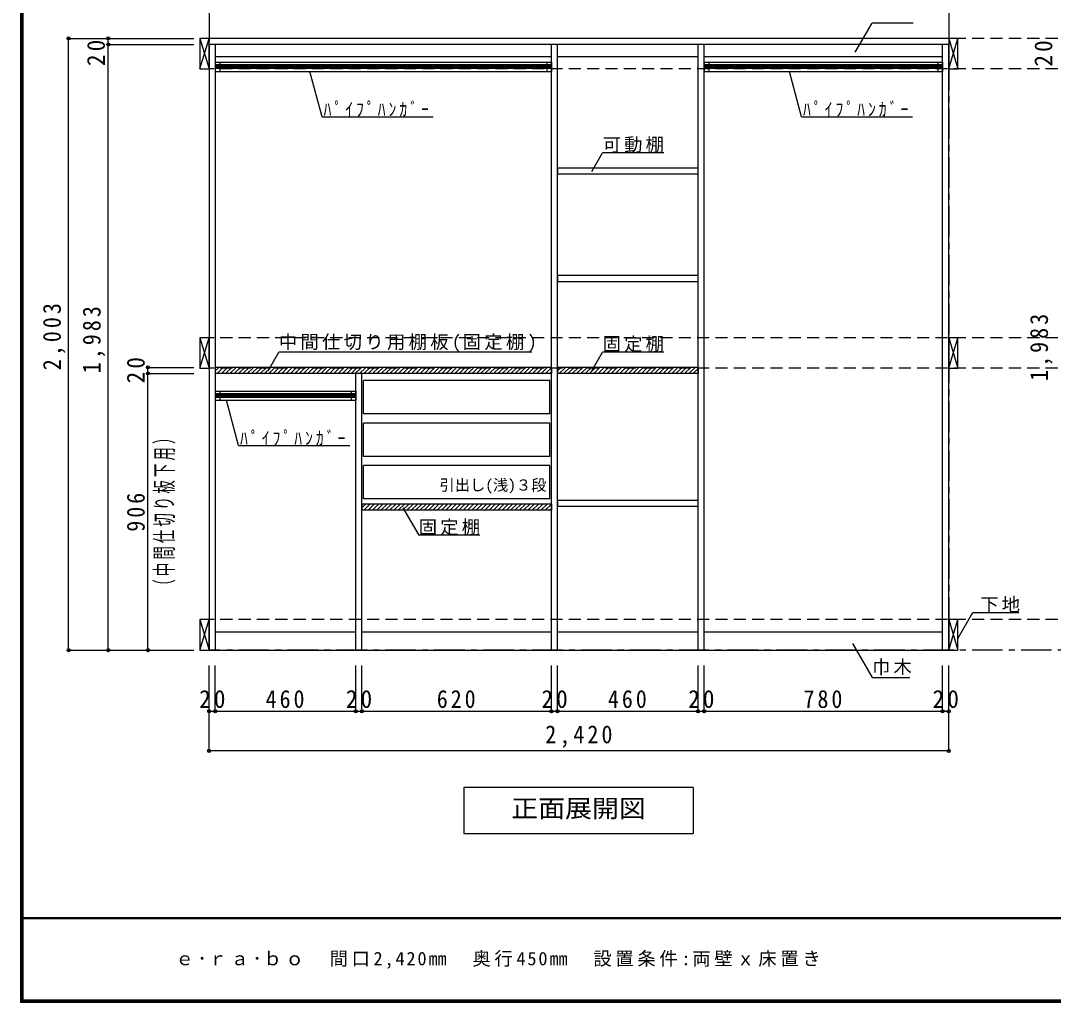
# Model space of a CAD drawing. Units: millimetres at full size, sheet at 1:20. Extents: x -3922 to 3878, y -2932 to 2722.
# Drawn here: x -3922 to -543, y -2864 to 350 of the extents above; entities that cross this region are included whole.
import ezdxf
from ezdxf.enums import TextEntityAlignment as Align

# ---------------------------------------------------------------- set-up
doc = ezdxf.new("R2010")
doc.units = ezdxf.units.MM
doc.header["$LTSCALE"] = 20
doc.header["$PDMODE"] = 32
doc.header["$PDSIZE"] = 10
doc.linetypes.add('CHAIN1', pattern=[8, 5, -1, 1, -1])
doc.linetypes.add('DASHED2', pattern=[3, 2, -1])
for name, color, linetype in [('0-2_本体', 2, 'Continuous'), ('0-3_固定棚', 2, 'Continuous'), ('0-4_可動棚', 3, 'Continuous'), ('0-5', 4, 'Continuous'), ('0-6_ﾊﾟｲﾌﾟﾊﾝｶﾞｰ', 7, 'Continuous'), ('0-7_桟木・巾木', 2, 'Continuous'), ('0-8_引き出し', 2, 'Continuous'), ('0-A_文字', 7, 'Continuous'), ('0-B_寸法', 7, 'Continuous'), ('0-C_ハッチ', 4, 'Continuous'), ('F-1_枠', 6, 'Continuous'), ('F-A_文字', 7, 'Continuous')]:
    doc.layers.add(name, color=color, linetype=linetype)
doc.styles.add('ＭＳ ゴシック', font='')
doc.styles.get('ＭＳ ゴシック').set_extended_font_data('MS Gothic')

msp = doc.modelspace()

# ---------------------------------------------------------------- linework, layer by layer
at = {"layer": '0-2_本体', "color": 3}
for p, q in [((-3305.36, 271.73), (-3305.36, 291.73)), ((-885.36, 291.73), (-3305.36, 291.73)), ((-3305.36, 271.73), (-3305.36, -1711.27)), ((-885.36, 271.73), (-3305.36, 271.73)), ((-3285.36, 271.73), (-3285.36, -1711.27)), ((-2185.36, -1711.27), (-2185.36, 271.73)), ((-2165.36, -1711.27), (-2165.36, 271.73)), ((-1705.36, -1711.27), (-1705.36, 271.73)), ((-1685.36, -1711.27), (-1685.36, 271.73)), ((-905.36, -1711.27), (-905.36, 271.73)), ((-885.36, 291.73), (-885.36, 271.73)), ((-885.36, -1711.27), (-885.36, 271.73)), ((-2825.36, -1711.27), (-2825.36, -805.27)), ((-2805.36, -1711.27), (-2805.36, -805.27)), ((-3305.36, -1711.27), (-885.36, -1711.27))]:
    msp.add_line(p, q, dxfattribs=at)
at = {"layer": '0-3_固定棚', "color": 3}
for p, q in [((-3285.36, -785.27), (-3285.36, -805.27)), ((-2185.36, -785.27), (-3285.36, -785.27)), ((-2165.36, -785.27), (-2165.36, -805.27)), ((-1705.36, -785.27), (-2165.36, -785.27)), ((-2805.36, -1233.27), (-2805.36, -1253.27)), ((-2185.36, -1233.27), (-2805.36, -1233.27))]:
    msp.add_line(p, q, dxfattribs=at)
for points in [[(-2185.36, -785.27), (-2185.36, -805.27), (-3285.36, -805.27)], [(-1705.36, -785.27), (-1705.36, -805.27), (-2165.36, -805.27)], [(-2185.36, -1233.27), (-2185.36, -1253.27), (-2805.36, -1253.27)]]:
    msp.add_lwpolyline(points, dxfattribs=at)
at = {"layer": '0-4_可動棚'}
for p, q in [((-2164.36, -152.77), (-2164.36, -132.77)), ((-1706.36, -132.77), (-2164.36, -132.77)), ((-1706.36, -132.77), (-1706.36, -152.77)), ((-1706.36, -152.77), (-2164.36, -152.77)), ((-2164.36, -504.77), (-2164.36, -484.77)), ((-1706.36, -484.77), (-2164.36, -484.77)), ((-1706.36, -504.77), (-2164.36, -504.77)), ((-1706.36, -484.77), (-1706.36, -504.77)), ((-2164.36, -1240.77), (-2164.36, -1220.77)), ((-1706.36, -1220.77), (-2164.36, -1220.77)), ((-1706.36, -1240.77), (-2164.36, -1240.77)), ((-1706.36, -1220.77), (-1706.36, -1240.77))]:
    msp.add_line(p, q, dxfattribs=at)
at = {"layer": '0-5', "color": 7}
for p in [(-3112.35, -796.33), (-2249.76, -735.68)]:
    msp.add_line(p, (-3077.34, -735.68), dxfattribs=at)
at = {"layer": '0-6_ﾊﾟｲﾌﾟﾊﾝｶﾞｰ', "color": 3}
for p, q in [((-3285.36, 213.73), (-3285.36, 183.73)), ((-3285.36, 213.73), (-2185.36, 213.73)), ((-2185.36, 213.73), (-2185.36, 183.73)), ((-1685.36, 213.73), (-1685.36, 183.73)), ((-1685.36, 213.73), (-905.36, 213.73)), ((-905.36, 213.73), (-905.36, 183.73)), ((-3285.36, 183.73), (-2185.36, 183.73)), ((-1685.36, 183.73), (-905.36, 183.73)), ((-3285.36, -863.27), (-3285.36, -893.27)), ((-3285.36, -863.27), (-2825.36, -863.27)), ((-2825.36, -863.27), (-2825.36, -893.27)), ((-3285.36, -893.27), (-2825.36, -893.27))]:
    msp.add_line(p, q, dxfattribs=at)
at = {"layer": '0-6_ﾊﾟｲﾌﾟﾊﾝｶﾞｰ', "color": 4}
for p, q in [((-2185.36, 204.73), (-3285.36, 204.73)), ((-905.36, 204.73), (-1685.36, 204.73)), ((-2185.36, 200.73), (-3285.36, 200.73)), ((-2185.36, 196.73), (-3285.36, 196.73)), ((-2185.36, 192.73), (-3285.36, 192.73)), ((-905.36, 200.73), (-1685.36, 200.73)), ((-905.36, 196.73), (-1685.36, 196.73)), ((-905.36, 192.73), (-1685.36, 192.73)), ((-2825.36, -872.27), (-3285.36, -872.27)), ((-2825.36, -876.27), (-3285.36, -876.27)), ((-2825.36, -880.27), (-3285.36, -880.27)), ((-2825.36, -884.27), (-3285.36, -884.27))]:
    msp.add_line(p, q, dxfattribs=at)
at = {"layer": '0-6_ﾊﾟｲﾌﾟﾊﾝｶﾞｰ'}
for p, q in [((-3270.36, 213.73), (-3270.36, 183.73)), ((-2200.36, 213.73), (-2200.36, 183.73)), ((-1670.36, 213.73), (-1670.36, 183.73)), ((-920.36, 213.73), (-920.36, 183.73)), ((-3270.36, -863.27), (-3270.36, -893.27)), ((-2840.36, -863.27), (-2840.36, -893.27))]:
    msp.add_line(p, q, dxfattribs=at)
at = {"layer": '0-7_桟木・巾木', "color": 7}
for p, q in [((-2185.36, 231.73), (-3285.36, 231.73)), ((-1705.36, 231.73), (-2165.36, 231.73)), ((-905.36, 231.73), (-1685.36, 231.73)), ((-3285.36, -1651.27), (-2825.36, -1651.27)), ((-2805.36, -1651.27), (-2185.36, -1651.27)), ((-2165.36, -1651.27), (-1705.36, -1651.27)), ((-1685.36, -1651.27), (-905.36, -1651.27))]:
    msp.add_line(p, q, dxfattribs=at)
at = {"layer": '0-8_引き出し', "color": 7}
for p, q in [((-3335.36, 291.73), (-3305.36, 191.73)), ((-3335.36, 191.73), (-3305.36, 291.73)), ((-885.36, 291.73), (-855.36, 191.73)), ((-885.36, 191.73), (-855.36, 291.73)), ((-3335.36, -688.27), (-3305.36, -788.27)), ((-3335.36, -788.27), (-3305.36, -688.27)), ((-885.36, -688.27), (-855.36, -788.27)), ((-885.36, -788.27), (-855.36, -688.27)), ((-3335.36, -1611.27), (-3305.36, -1711.27)), ((-3335.36, -1711.27), (-3305.36, -1611.27)), ((-885.36, -1611.27), (-855.36, -1711.27)), ((-885.36, -1711.27), (-855.36, -1611.27))]:
    msp.add_line(p, q, dxfattribs=at)
at = {"layer": '0-8_引き出し'}
for p, q in [((-2800.36, -937.77), (-2800.36, -828.77)), ((-2190.36, -828.77), (-2800.36, -828.77)), ((-2190.36, -937.77), (-2190.36, -828.77)), ((-2190.36, -937.77), (-2800.36, -937.77)), ((-2800.36, -1076.77), (-2800.36, -967.77)), ((-2190.36, -967.77), (-2800.36, -967.77)), ((-2190.36, -1076.77), (-2190.36, -967.77)), ((-2190.36, -1076.77), (-2800.36, -1076.77)), ((-2800.36, -1215.77), (-2800.36, -1106.77)), ((-2190.36, -1106.77), (-2800.36, -1106.77)), ((-2190.36, -1215.77), (-2190.36, -1106.77)), ((-2190.36, -1215.77), (-2800.36, -1215.77))]:
    msp.add_line(p, q, dxfattribs=at)
at = {"layer": '0-8_引き出し', "color": 3}
for points in [[(-3305.36, 191.73), (-3305.36, 291.73), (-3335.36, 291.73), (-3335.36, 191.73)], [(-855.36, 191.73), (-855.36, 291.73), (-885.36, 291.73), (-885.36, 191.73)], [(-3305.36, -788.27), (-3305.36, -688.27), (-3335.36, -688.27), (-3335.36, -788.27)], [(-855.36, -788.27), (-855.36, -688.27), (-885.36, -688.27), (-885.36, -788.27)], [(-3305.36, -1711.27), (-3305.36, -1611.27), (-3335.36, -1611.27), (-3335.36, -1711.27)], [(-855.36, -1711.27), (-855.36, -1611.27), (-885.36, -1611.27), (-885.36, -1711.27)]]:
    msp.add_lwpolyline(points, close=True, dxfattribs=at)
at = {"layer": '0-A_文字', "linetype": 'CHAIN1'}
for p, q in [((-3305.36, 1822.73), (-3305.36, -1711.27)), ((-885.36, 1822.73), (-885.36, -1711.27)), ((3131.3, -1711.27), (-3305.36, -1711.27))]:
    msp.add_line(p, q, dxfattribs=at)
at = {"layer": '0-A_文字'}
for p, q in [((-2935.6, 35.43), (-2975.34, 183.73)), ((-1366.78, 35.43), (-1406.52, 183.73)), ((-2935.6, 35.43), (-2572.03, 35.43)), ((-1366.78, 35.43), (-1003.21, 35.43)), ((-2052.62, -143.83), (-2017.61, -83.18)), ((-1817.61, -83.18), (-2017.61, -83.18)), ((-2052.62, -796.33), (-2017.61, -735.68)), ((-1817.61, -735.68), (-2017.61, -735.68)), ((-3208.84, -1041.57), (-3248.58, -893.27)), ((-3208.84, -1041.57), (-2845.27, -1041.57)), ((-2671.24, -1245.06), (-2619.15, -1335.28)), ((-2419.15, -1335.28), (-2619.15, -1335.28)), ((-855.36, -1672.95), (-806.6, -1588.48)), ((-806.6, -1588.48), (-656.07, -1588.48)), ((-1200.36, -1689.03), (-1136.15, -1800.25)), ((-1136.15, -1800.25), (-1012.39, -1800.25)), ((-1721.76, -2161.27), (-1721.76, -2311.27)), ((-2471.76, -2311.27), (-1721.76, -2311.27))]:
    msp.add_line(p, q, dxfattribs=at)
msp.add_lwpolyline([(-1721.76, -2161.27), (-2471.76, -2161.27), (-2471.76, -2311.27)], dxfattribs=at)
at = {"layer": '0-B_寸法'}
for p in [(-1190.98, 246.66), (-1001.57, 341.62)]:
    msp.add_line(p, (-1136.15, 341.62), dxfattribs=at)
at = {"layer": '0-B_寸法', "color": 4}
for p, q in [((-3765.36, 291.73), (-3355.36, 291.73)), ((-3765.36, -1711.27), (-3765.36, 291.73)), ((-3635.36, 271.73), (-3635.36, 291.73)), ((-3635.36, 291.73), (-3505.36, 291.73)), ((-3635.36, 271.73), (-3355.36, 271.73)), ((-3635.36, -1711.27), (-3635.36, 271.73)), ((-3505.36, -805.27), (-3505.36, -785.27)), ((-3505.36, -785.27), (-3355.36, -785.27)), ((-3505.36, -1711.27), (-3505.36, -805.27)), ((-3505.36, -805.27), (-3355.36, -805.27)), ((-3765.36, -1711.27), (-3355.36, -1711.27)), ((-3635.36, -1711.27), (-3505.36, -1711.27)), ((-3505.36, -1711.27), (-3355.36, -1711.27)), ((-3305.36, -1911.27), (-3305.36, -1761.27)), ((-3285.36, -1911.27), (-3285.36, -1761.27)), ((-2825.36, -1911.27), (-2825.36, -1761.27)), ((-2805.36, -1911.27), (-2805.36, -1761.27)), ((-2805.36, -1911.27), (-2805.36, -1761.27)), ((-2185.36, -1911.27), (-2185.36, -1761.27)), ((-2165.36, -1911.27), (-2165.36, -1761.27)), ((-2165.36, -1911.27), (-2165.36, -1761.27)), ((-1705.36, -1911.27), (-1705.36, -1761.27)), ((-1685.36, -1911.27), (-1685.36, -1761.27)), ((-905.36, -1911.27), (-905.36, -1761.27)), ((-885.36, -1911.27), (-885.36, -1761.27)), ((-3305.36, -1911.27), (-3285.36, -1911.27)), ((-3305.36, -2041.27), (-3305.36, -1911.27)), ((-3285.36, -1911.27), (-2825.36, -1911.27)), ((-2825.36, -1911.27), (-2805.36, -1911.27)), ((-2805.36, -1911.27), (-2185.36, -1911.27)), ((-2185.36, -1911.27), (-2165.36, -1911.27)), ((-2165.36, -1911.27), (-1705.36, -1911.27)), ((-1705.36, -1911.27), (-1685.36, -1911.27)), ((-1685.36, -1911.27), (-905.36, -1911.27)), ((-905.36, -1911.27), (-885.36, -1911.27)), ((-885.36, -2041.27), (-885.36, -1911.27)), ((-885.36, -2041.27), (-3305.36, -2041.27))]:
    msp.add_line(p, q, dxfattribs=at)
at = {"layer": '0-B_寸法', "color": 4, "linetype": 'DASHED2'}
for p, q in [((3131.3, 291.73), (-3305.36, 291.73)), ((3131.3, 191.73), (-3305.36, 191.73)), ((3131.3, -688.27), (-3305.36, -688.27)), ((3131.3, -788.27), (-3305.36, -788.27)), ((3131.3, -1611.27), (-3305.36, -1611.27))]:
    msp.add_line(p, q, dxfattribs=at)
at = {"layer": '0-B_寸法'}
for p in [(-3765.36, 291.73), (-3635.36, 291.73), (-3635.36, 271.73), (-3505.36, -785.27), (-3505.36, -805.27), (-3765.36, -1711.27), (-3635.36, -1711.27), (-3505.36, -1711.27), (-3305.36, -1911.27), (-3285.36, -1911.27), (-2825.36, -1911.27), (-2805.36, -1911.27), (-2185.36, -1911.27), (-2165.36, -1911.27), (-1705.36, -1911.27), (-1685.36, -1911.27), (-905.36, -1911.27), (-885.36, -1911.27), (-3305.36, -2041.27), (-885.36, -2041.27)]:
    msp.add_point(p, dxfattribs=at)
at = {"layer": '0-C_ハッチ'}
for p, q in [((-3285.36, -797.01), (-3273.62, -785.27)), ((-3279.48, -805.27), (-3259.48, -785.27)), ((-3265.34, -805.27), (-3245.34, -785.27)), ((-3251.2, -805.27), (-3231.2, -785.27)), ((-3237.05, -805.27), (-3217.05, -785.27)), ((-3222.91, -805.27), (-3202.91, -785.27)), ((-3208.77, -805.27), (-3188.77, -785.27)), ((-3194.63, -805.27), (-3174.63, -785.27)), ((-3180.48, -805.27), (-3160.48, -785.27)), ((-3166.34, -805.27), (-3146.34, -785.27)), ((-3152.2, -805.27), (-3132.2, -785.27)), ((-3138.06, -805.27), (-3118.06, -785.27)), ((-3123.92, -805.27), (-3103.92, -785.27)), ((-3109.77, -805.27), (-3089.77, -785.27)), ((-3095.63, -805.27), (-3075.63, -785.27)), ((-3081.49, -805.27), (-3061.49, -785.27)), ((-3067.35, -805.27), (-3047.35, -785.27)), ((-3053.21, -805.27), (-3033.21, -785.27)), ((-3039.06, -805.27), (-3019.06, -785.27)), ((-3024.92, -805.27), (-3004.92, -785.27)), ((-3010.78, -805.27), (-2990.78, -785.27)), ((-2996.64, -805.27), (-2976.64, -785.27)), ((-2982.49, -805.27), (-2962.49, -785.27)), ((-2968.35, -805.27), (-2948.35, -785.27)), ((-2954.21, -805.27), (-2934.21, -785.27)), ((-2940.07, -805.27), (-2920.07, -785.27)), ((-2925.93, -805.27), (-2905.93, -785.27)), ((-2911.78, -805.27), (-2891.78, -785.27)), ((-2897.64, -805.27), (-2877.64, -785.27)), ((-2883.5, -805.27), (-2863.5, -785.27)), ((-2869.36, -805.27), (-2849.36, -785.27)), ((-2855.22, -805.27), (-2835.22, -785.27)), ((-2841.07, -805.27), (-2821.07, -785.27)), ((-2826.93, -805.27), (-2806.93, -785.27)), ((-2812.79, -805.27), (-2792.79, -785.27)), ((-2798.65, -805.27), (-2778.65, -785.27)), ((-2784.5, -805.27), (-2764.5, -785.27)), ((-2770.36, -805.27), (-2750.36, -785.27)), ((-2756.22, -805.27), (-2736.22, -785.27)), ((-2742.08, -805.27), (-2722.08, -785.27)), ((-2727.94, -805.27), (-2707.94, -785.27)), ((-2713.79, -805.27), (-2693.79, -785.27)), ((-2699.65, -805.27), (-2679.65, -785.27)), ((-2685.51, -805.27), (-2665.51, -785.27)), ((-2671.37, -805.27), (-2651.37, -785.27)), ((-2657.23, -805.27), (-2637.23, -785.27)), ((-2643.08, -805.27), (-2623.08, -785.27)), ((-2628.94, -805.27), (-2608.94, -785.27)), ((-2614.8, -805.27), (-2594.8, -785.27)), ((-2600.66, -805.27), (-2580.66, -785.27)), ((-2586.51, -805.27), (-2566.51, -785.27)), ((-2572.37, -805.27), (-2552.37, -785.27)), ((-2558.23, -805.27), (-2538.23, -785.27)), ((-2544.09, -805.27), (-2524.09, -785.27)), ((-2529.95, -805.27), (-2509.95, -785.27)), ((-2515.8, -805.27), (-2495.8, -785.27)), ((-2501.66, -805.27), (-2481.66, -785.27)), ((-2487.52, -805.27), (-2467.52, -785.27)), ((-2473.38, -805.27), (-2453.38, -785.27)), ((-2459.24, -805.27), (-2439.24, -785.27)), ((-2445.09, -805.27), (-2425.09, -785.27)), ((-2430.95, -805.27), (-2410.95, -785.27)), ((-2416.81, -805.27), (-2396.81, -785.27)), ((-2402.67, -805.27), (-2382.67, -785.27)), ((-2388.52, -805.27), (-2368.52, -785.27)), ((-2374.38, -805.27), (-2354.38, -785.27)), ((-2360.24, -805.27), (-2340.24, -785.27)), ((-2346.1, -805.27), (-2326.1, -785.27)), ((-2331.96, -805.27), (-2311.96, -785.27)), ((-2317.81, -805.27), (-2297.81, -785.27)), ((-2303.67, -805.27), (-2283.67, -785.27)), ((-2289.53, -805.27), (-2269.53, -785.27)), ((-2275.39, -805.27), (-2255.39, -785.27)), ((-2261.25, -805.27), (-2241.25, -785.27)), ((-2247.1, -805.27), (-2227.1, -785.27)), ((-2232.96, -805.27), (-2212.96, -785.27)), ((-2218.82, -805.27), (-2198.82, -785.27)), ((-2204.68, -805.27), (-2185.36, -785.95)), ((-2190.53, -805.27), (-2185.36, -800.1)), ((-2165.36, -797.01), (-2153.62, -785.27)), ((-2159.48, -805.27), (-2139.48, -785.27)), ((-2145.34, -805.27), (-2125.34, -785.27)), ((-2131.2, -805.27), (-2111.2, -785.27)), ((-2117.05, -805.27), (-2097.05, -785.27)), ((-2102.91, -805.27), (-2082.91, -785.27)), ((-2088.77, -805.27), (-2068.77, -785.27)), ((-2074.63, -805.27), (-2054.63, -785.27)), ((-2060.48, -805.27), (-2040.48, -785.27)), ((-2046.34, -805.27), (-2026.34, -785.27)), ((-2032.2, -805.27), (-2012.2, -785.27)), ((-2018.06, -805.27), (-1998.06, -785.27)), ((-2003.92, -805.27), (-1983.92, -785.27)), ((-1989.77, -805.27), (-1969.77, -785.27)), ((-1975.63, -805.27), (-1955.63, -785.27)), ((-1961.49, -805.27), (-1941.49, -785.27)), ((-1947.35, -805.27), (-1927.35, -785.27)), ((-1933.21, -805.27), (-1913.21, -785.27)), ((-1919.06, -805.27), (-1899.06, -785.27)), ((-1904.92, -805.27), (-1884.92, -785.27)), ((-1890.78, -805.27), (-1870.78, -785.27)), ((-1876.64, -805.27), (-1856.64, -785.27)), ((-1862.49, -805.27), (-1842.49, -785.27)), ((-1848.35, -805.27), (-1828.35, -785.27)), ((-1834.21, -805.27), (-1814.21, -785.27)), ((-1820.07, -805.27), (-1800.07, -785.27)), ((-1805.93, -805.27), (-1785.93, -785.27)), ((-1791.78, -805.27), (-1771.78, -785.27)), ((-1777.64, -805.27), (-1757.64, -785.27)), ((-1763.5, -805.27), (-1743.5, -785.27)), ((-1749.36, -805.27), (-1729.36, -785.27)), ((-1735.22, -805.27), (-1715.22, -785.27)), ((-1721.07, -805.27), (-1705.36, -789.56)), ((-1706.93, -805.27), (-1705.36, -803.7)), ((-2805.36, -1245.01), (-2793.62, -1233.27)), ((-2799.48, -1253.27), (-2779.48, -1233.27)), ((-2785.34, -1253.27), (-2765.34, -1233.27)), ((-2771.2, -1253.27), (-2751.2, -1233.27)), ((-2757.05, -1253.27), (-2737.05, -1233.27)), ((-2742.91, -1253.27), (-2722.91, -1233.27)), ((-2728.77, -1253.27), (-2708.77, -1233.27)), ((-2714.63, -1253.27), (-2694.63, -1233.27)), ((-2700.48, -1253.27), (-2680.48, -1233.27)), ((-2686.34, -1253.27), (-2666.34, -1233.27)), ((-2672.2, -1253.27), (-2652.2, -1233.27)), ((-2658.06, -1253.27), (-2638.06, -1233.27)), ((-2643.92, -1253.27), (-2623.92, -1233.27)), ((-2629.77, -1253.27), (-2609.77, -1233.27)), ((-2615.63, -1253.27), (-2595.63, -1233.27)), ((-2601.49, -1253.27), (-2581.49, -1233.27)), ((-2587.35, -1253.27), (-2567.35, -1233.27)), ((-2573.21, -1253.27), (-2553.21, -1233.27)), ((-2559.06, -1253.27), (-2539.06, -1233.27)), ((-2544.92, -1253.27), (-2524.92, -1233.27)), ((-2530.78, -1253.27), (-2510.78, -1233.27)), ((-2516.64, -1253.27), (-2496.64, -1233.27)), ((-2502.49, -1253.27), (-2482.49, -1233.27)), ((-2488.35, -1253.27), (-2468.35, -1233.27)), ((-2474.21, -1253.27), (-2454.21, -1233.27)), ((-2460.07, -1253.27), (-2440.07, -1233.27)), ((-2445.93, -1253.27), (-2425.93, -1233.27)), ((-2431.78, -1253.27), (-2411.78, -1233.27)), ((-2417.64, -1253.27), (-2397.64, -1233.27)), ((-2403.5, -1253.27), (-2383.5, -1233.27)), ((-2389.36, -1253.27), (-2369.36, -1233.27)), ((-2375.22, -1253.27), (-2355.22, -1233.27)), ((-2361.07, -1253.27), (-2341.07, -1233.27)), ((-2346.93, -1253.27), (-2326.93, -1233.27)), ((-2332.79, -1253.27), (-2312.79, -1233.27)), ((-2318.65, -1253.27), (-2298.65, -1233.27)), ((-2304.5, -1253.27), (-2284.5, -1233.27)), ((-2290.36, -1253.27), (-2270.36, -1233.27)), ((-2276.22, -1253.27), (-2256.22, -1233.27)), ((-2262.08, -1253.27), (-2242.08, -1233.27)), ((-2247.94, -1253.27), (-2227.94, -1233.27)), ((-2233.79, -1253.27), (-2213.79, -1233.27)), ((-2219.65, -1253.27), (-2199.65, -1233.27)), ((-2205.51, -1253.27), (-2185.51, -1233.27)), ((-2191.37, -1253.27), (-2185.36, -1247.26))]:
    msp.add_line(p, q, dxfattribs=at)
at = {"layer": 'F-1_枠'}
for p, q in [((-3922.03, 2722.29), (-3922.03, -2864.37)), ((-3918.7, 2722.29), (-3918.7, -2864.37)), ((-3915.36, 2722.29), (-3915.36, -2864.37)), ((3877.97, -2587.71), (-3922.03, -2587.71)), ((3877.97, -2591.04), (-3922.03, -2591.04)), ((3877.97, -2857.71), (-3922.03, -2857.71)), ((3877.97, -2861.04), (-3922.03, -2861.04)), ((3877.97, -2864.37), (-3922.03, -2864.37))]:
    msp.add_line(p, q, dxfattribs=at)

# ---------------------------------------------------------------- texts
at = {"layer": '0-5', "color": 7, "insert": (-3077.34, -735.68), "char_height": 43.99, "attachment_point": 7, "style": 'ＭＳ ゴシック'}
msp.add_mtext('\\T1.18;中間仕切り用棚板(固定棚)', dxfattribs=at)
at = {"layer": '0-A_文字', "style": 'ＭＳ ゴシック'}
msp.add_text('引出し(浅)３段', height=36.66, dxfattribs=at).set_placement((-2551.48, -1199.97), align=Align.BOTTOM_LEFT)
at = {"layer": '0-A_文字', "style": 'ＭＳ ゴシック', "width": 1.1}
msp.add_text('正面展開図', height=58.65, dxfattribs=at).set_placement((-2316.76, -2276.27), align=Align.BOTTOM_LEFT)
at = {"layer": '0-A_文字', "char_height": 43.99, "attachment_point": 7, "style": 'ＭＳ ゴシック'}
for s, insert in [('\\T1.39;\\W0.85;ﾊﾟｲﾌﾟﾊﾝｶﾞｰ', (-2930.75, 35.43)), ('\\T1.39;\\W0.85;ﾊﾟｲﾌﾟﾊﾝｶﾞｰ', (-1361.93, 35.43)), ('\\T1.17;可動棚', (-2017.61, -83.18)), ('\\T1.17;固定棚', (-2017.61, -735.68)), ('\\T1.39;\\W0.85;ﾊﾟｲﾌﾟﾊﾝｶﾞｰ', (-3204, -1041.57)), ('\\T1.17;固定棚', (-2619.15, -1335.28)), ('\\T1.17;下地', (-782.09, -1588.48)), ('\\T1.17;巾木', (-1136.15, -1793.14))]:
    msp.add_mtext(s, dxfattribs=dict(at, insert=insert))
at = {"layer": '0-B_寸法', "char_height": 58.65, "attachment_point": 7, "rotation": 90, "style": 'ＭＳ ゴシック'}
for s, insert in [('\\T1.27;\\W0.95;20', (-3645.36, 201.26)), ('\\T1.27;\\W0.95;20', (-545.36, 199.36)), ('\\T1.28;\\W0.9;2,003', (-3775.36, -794.77)), ('\\T1.28;\\W0.9;1,983', (-3645.36, -804.77)), ('\\T1.28;\\W0.9;1,983', (-545.36, -829.77)), ('\\T1.27;\\W0.95;20', (-3515.36, -837.77)), ('\\T1.23;\\W0.55;（中間仕切り板下用）', (-3415.36, -1523.27)), ('\\T1.27;\\W0.9;906', (-3515.36, -1323.27))]:
    msp.add_mtext(s, dxfattribs=dict(at, insert=insert))
at = {"layer": '0-B_寸法', "char_height": 58.65, "attachment_point": 7, "style": 'ＭＳ ゴシック'}
for s, insert in [('\\T1.27;\\W0.95;20', (-3337.86, -1901.27)), ('\\T1.27;\\W0.9;460', (-3120.36, -1901.27)), ('\\T1.27;\\W0.95;20', (-2857.86, -1901.27)), ('\\T1.27;\\W0.9;620', (-2560.36, -1901.27)), ('\\T1.27;\\W0.95;20', (-2217.86, -1901.27)), ('\\T1.27;\\W0.9;460', (-2000.36, -1901.27)), ('\\T1.27;\\W0.95;20', (-1737.86, -1901.27)), ('\\T1.27;\\W0.9;780', (-1360.36, -1901.27)), ('\\T1.27;\\W0.95;20', (-937.86, -1901.27)), ('\\T1.28;\\W0.9;2,420', (-2205.36, -2031.27))]:
    msp.add_mtext(s, dxfattribs=dict(at, insert=insert))
at = {"layer": 'F-A_文字', "insert": (-3415.36, -2754.37), "char_height": 43.99, "attachment_point": 7, "style": 'ＭＳ ゴシック'}
msp.add_mtext('\\T1.2;ｅ･ｒａ･ｂｏ\u3000間口2,420㎜\u3000奥行450㎜\u3000設置条件:両壁ｘ床置き', dxfattribs=at)

doc.saveas('drawing.dxf')
